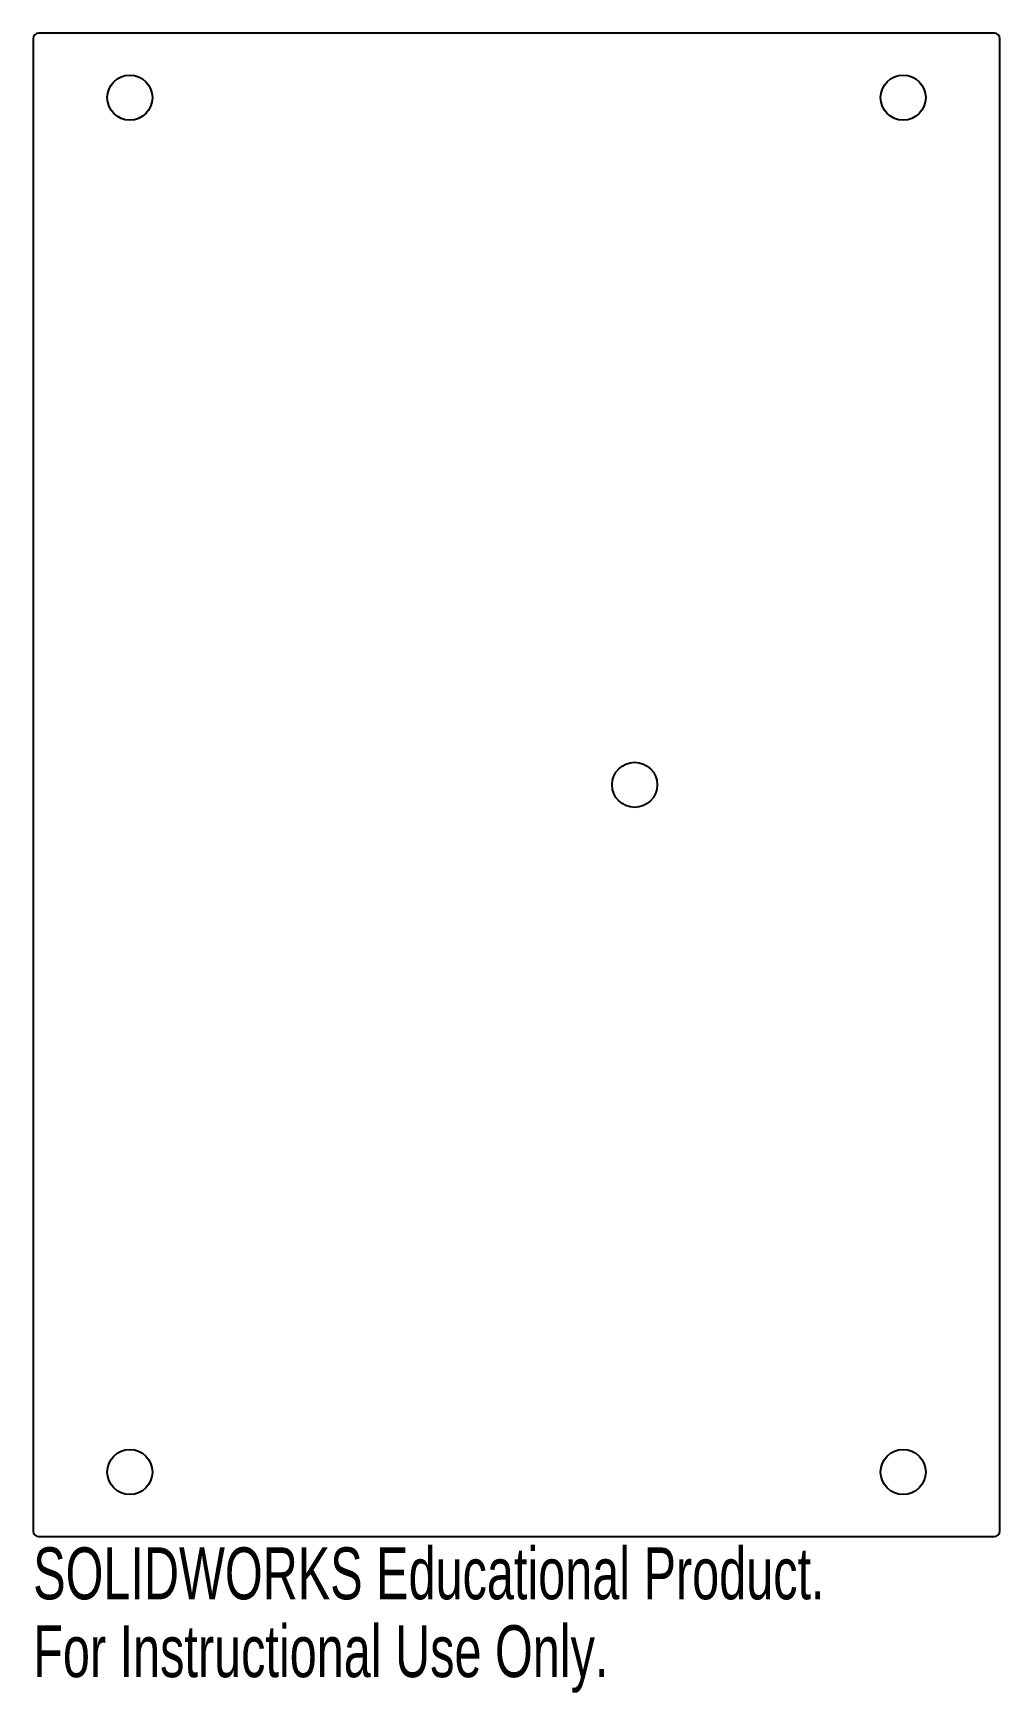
# Model space of a CAD drawing. Header units: millimetres. Extents: x 0 to 90, y -155 to 0.
import ezdxf

# ---------------------------------------------------------------- set-up
doc = ezdxf.new("R2010")
doc.units = ezdxf.units.MM
doc.styles.add('SLDTEXTSTYLE0', font='TXT', dxfattribs={"width": 0.7})

msp = doc.modelspace()

# ---------------------------------------------------------------- linework, layer by layer
at = {"color": 7, "linetype": 'Continuous', "lineweight": 25}
for p, q in [((89.5, 0), (0.5, 0)), ((0, -0.5), (0, -139.5)), ((90, -139.5), (90, -0.5)), ((0.5, -140), (89.5, -140))]:
    msp.add_line(p, q, dxfattribs=at)
for centre in [(9, -6), (81, -6), (56, -70), (9, -134), (81, -134)]:
    msp.add_circle(centre, 2.1, dxfattribs=at)
for centre, start, end in [((0.5, -0.5), 90, 180), ((89.5, -0.5), 0, 90), ((0.5, -139.5), 180, 270), ((89.5, -139.5), 270, 0)]:
    msp.add_arc(centre, 0.5, start, end, dxfattribs=at)

# ---------------------------------------------------------------- texts
at = {"color": 7, "linetype": 'Continuous', "char_height": 4.8336, "attachment_point": 1, "style": 'SLDTEXTSTYLE0'}
for s, insert in [('SOLIDWORKS Educational Product.', (0, -141.02)), ('For Instructional Use Only.', (0, -148.27))]:
    msp.add_mtext(s, dxfattribs=dict(at, insert=insert))

doc.saveas('drawing.dxf')
